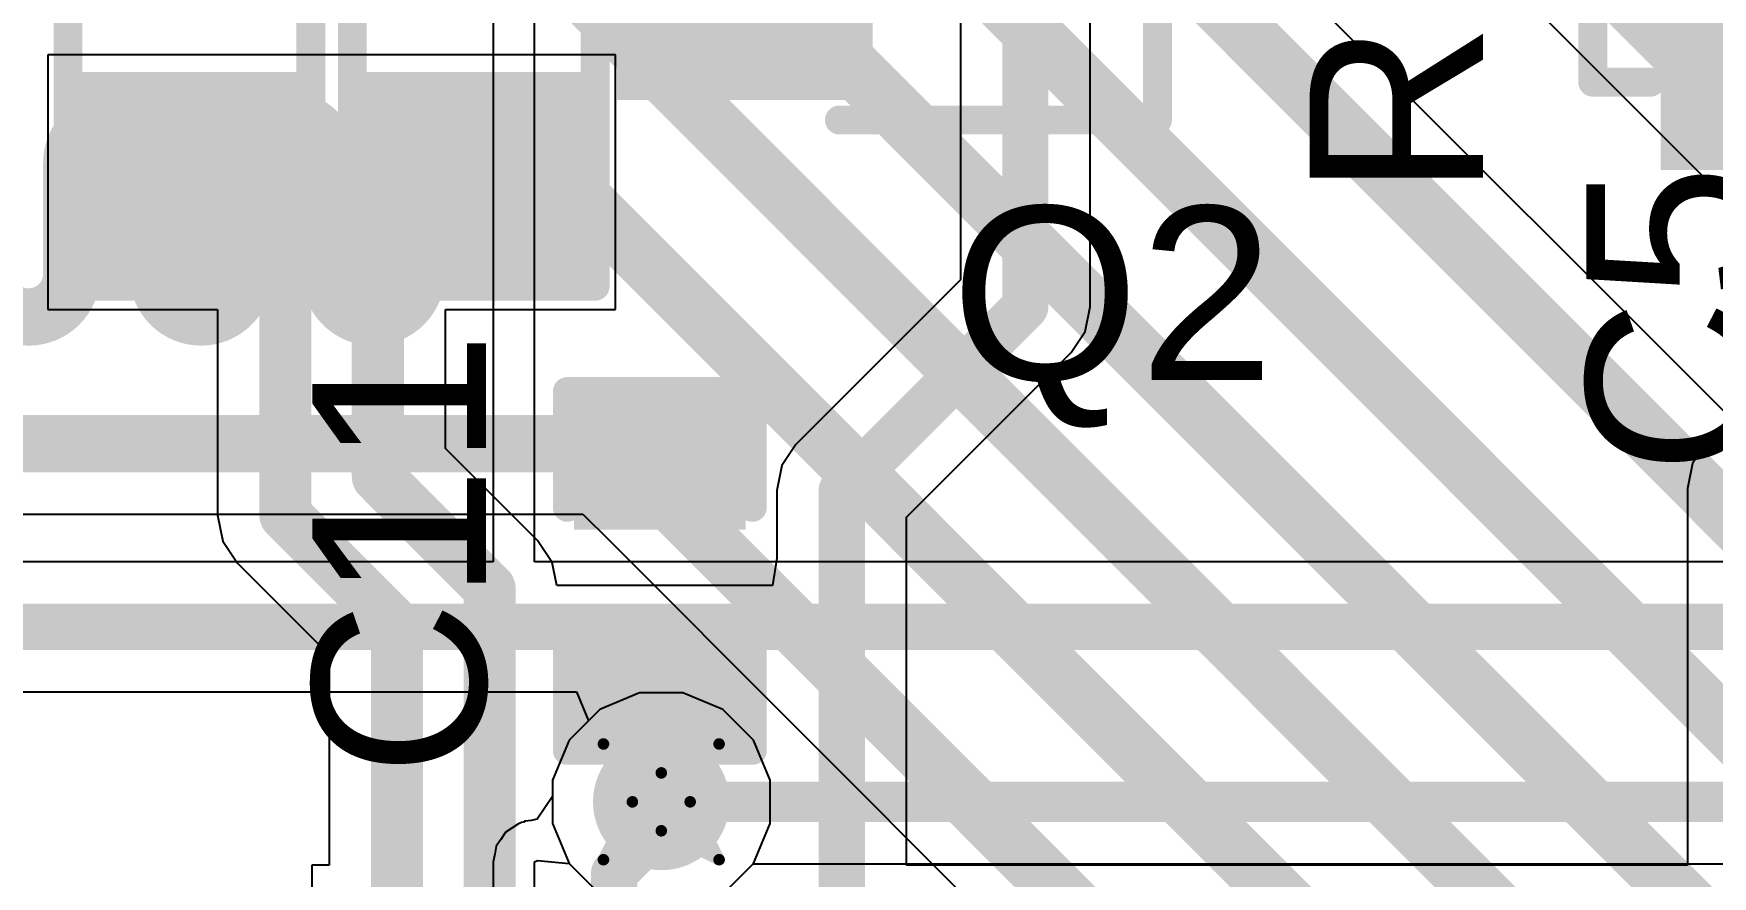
# Model space of a CAD drawing. Header units: inches. Extents: x -3 to 488, y -11 to 93.
# Drawn here: x 92.49 to 99.86, y 29.81 to 33.51 of the extents above; entities that cross this region are included whole.
import ezdxf

# ---------------------------------------------------------------- set-up
doc = ezdxf.new("R2010")
doc.units = ezdxf.units.IN
for name, color, linetype in [('Bottom Layer', 5, 'Continuous'), ('Drill Drawing', 1, 'Continuous'), ('Layer 1', 16, 'Continuous'), ('Layer 2', 76, 'Continuous'), ('Top Layer', 1, 'Continuous'), ('Top Overlay', 2, 'Continuous'), ('Top Paste', 8, 'Continuous'), ('Top Solder', 216, 'Continuous'), ('Via Holes', 16, 'Continuous')]:
    doc.layers.add(name, color=color, linetype=linetype)
doc.styles.add('Arial', font='', dxfattribs={"height": 0.2})
doc.styles.get('Arial').set_extended_font_data('Arial')

msp = doc.modelspace()

# ---------------------------------------------------------------- hatches: boundary and pattern name
at = {"layer": 'Bottom Layer'}
h = msp.add_hatch(color=5, dxfattribs=at)
edge = h.paths.add_edge_path()
edge.add_arc((95.2447, 30.1348), 0.3, 0, 360)
at = {"layer": 'Layer 1'}
h = msp.add_hatch(color=16, dxfattribs=at)
edge = h.paths.add_edge_path()
edge.add_arc((95.2447, 30.1348), 0.3, 0, 360)
at = {"layer": 'Layer 2'}
h = msp.add_hatch(color=76, dxfattribs=at)
edge = h.paths.add_edge_path()
edge.add_arc((95.2447, 30.1348), 0.3, 0, 360)
at = {"layer": 'Top Layer'}
for points in [[(100.8663, 34.4293), (100.8663, 33.0093), (99.7363, 33.0093), (99.7363, 34.4293)], [(96.0713, 34.1369), (96.0713, 33.3169), (95.1513, 33.3169), (95.1513, 34.1369)], [(92.7277, 33.2361), (93.6167, 33.2361), (93.6167, 32.4741), (92.7277, 32.4741)], [(93.9764, 33.2361), (94.8654, 33.2361), (94.8654, 32.4741), (93.9764, 32.4741)], [(94.9208, 31.8467), (95.5558, 31.8467), (95.5558, 31.3895), (94.9208, 31.3895)], [(94.9208, 30.9069), (95.5558, 30.9069), (95.5558, 30.4497), (94.9208, 30.4497)]]:
    msp.add_hatch(color=1, dxfattribs=at).paths.add_polyline_path(points)
h = msp.add_hatch(color=1, dxfattribs=at)
edge = h.paths.add_edge_path()
edge.add_arc((95.2447, 30.1348), 0.3, 0, 360)
at = {"layer": 'Top Paste'}
for points in [[(100.8663, 34.4293), (100.8663, 33.0093), (99.7363, 33.0093), (99.7363, 34.4293)], [(96.0713, 34.1369), (96.0713, 33.3169), (95.1513, 33.3169), (95.1513, 34.1369)], [(92.7277, 33.2361), (93.6167, 33.2361), (93.6167, 32.4741), (92.7277, 32.4741)], [(93.9764, 33.2361), (94.8654, 33.2361), (94.8654, 32.4741), (93.9764, 32.4741)], [(94.9208, 31.8467), (95.5558, 31.8467), (95.5558, 31.3895), (94.9208, 31.3895)], [(94.9208, 30.9069), (95.5558, 30.9069), (95.5558, 30.4497), (94.9208, 30.4497)]]:
    msp.add_hatch(color=8, dxfattribs=at).paths.add_polyline_path(points)
at = {"layer": 'Top Solder'}
for points in [[(100.9679, 34.5309), (100.9679, 32.9077), (99.6347, 32.9077), (99.6347, 34.5309)], [(96.1729, 34.2385), (96.1729, 33.2153), (95.0497, 33.2153), (95.0497, 34.2385)], [(92.6261, 33.3377), (93.7183, 33.3377), (93.7183, 32.3725), (92.6261, 32.3725)], [(93.8748, 33.3377), (94.967, 33.3377), (94.967, 32.3725), (93.8748, 32.3725)], [(94.8608, 31.9067), (95.6158, 31.9067), (95.6158, 31.3295), (94.8608, 31.3295)], [(94.8608, 30.9669), (95.6158, 30.9669), (95.6158, 30.3897), (94.8608, 30.3897)]]:
    msp.add_hatch(color=216, dxfattribs=at).paths.add_polyline_path(points)
at = {"layer": 'Via Holes'}
h = msp.add_hatch(color=7, dxfattribs=at)
edge = h.paths.add_edge_path()
edge.add_arc((95.2447, 30.1348), 0.15, 0, 360)

# ---------------------------------------------------------------- linework, layer by layer
at = {"layer": 'Bottom Layer'}
for p, q in [((95.1497, 30.6126), (94.9741, 30.5399)), ((95.3398, 30.6126), (95.1497, 30.6126)), ((95.5154, 30.5399), (95.3398, 30.6126)), ((94.9741, 30.5399), (94.8397, 30.4055)), ((95.6498, 30.4055), (95.5154, 30.5399)), ((94.8397, 30.4055), (94.7669, 30.2299)), ((95.7225, 30.2299), (95.6498, 30.4055)), ((94.7669, 30.2299), (94.7669, 30.0398)), ((95.7225, 30.0398), (95.7225, 30.2299)), ((94.7669, 30.0398), (94.8397, 29.8642)), ((95.6498, 29.8642), (95.7225, 30.0398)), ((94.8397, 29.8642), (94.9741, 29.7298)), ((95.5154, 29.7298), (95.6498, 29.8642))]:
    msp.add_line(p, q, dxfattribs=at)
at = {"layer": 'Drill Drawing', "const_width": 0.0508}
for points in [[(94.9907, 30.3888), (95.2447, 30.2618)], [(94.9907, 30.3888), (95.1177, 30.1348)], [(95.2447, 30.2618), (95.4987, 30.3888)], [(95.3717, 30.1348), (95.4987, 30.3888)], [(94.9907, 29.8808), (95.1177, 30.1348)], [(95.3717, 30.1348), (95.4987, 29.8808)], [(94.9907, 29.8808), (95.2447, 30.0078)], [(95.2447, 30.0078), (95.4987, 29.8808)]]:
    msp.add_lwpolyline(points, dxfattribs=at)
at = {"layer": 'Drill Drawing', "const_width": 0.0254}
for points in [[(94.978, 30.3888, 1), (95.0034, 30.3888, 1)], [(94.978, 30.3888, 1), (95.0034, 30.3888, 1)], [(95.486, 30.3888, 1), (95.5114, 30.3888, 1)], [(95.486, 30.3888, 1), (95.5114, 30.3888, 1)], [(95.232, 30.2618, 1), (95.2574, 30.2618, 1)], [(95.232, 30.2618, 1), (95.2574, 30.2618, 1)], [(95.105, 30.1348, 1), (95.1304, 30.1348, 1)], [(95.105, 30.1348, 1), (95.1304, 30.1348, 1)], [(95.359, 30.1348, 1), (95.3844, 30.1348, 1)], [(95.359, 30.1348, 1), (95.3844, 30.1348, 1)], [(95.232, 30.0078, 1), (95.2574, 30.0078, 1)], [(95.232, 30.0078, 1), (95.2574, 30.0078, 1)], [(94.978, 29.8808, 1), (95.0034, 29.8808, 1)], [(94.978, 29.8808, 1), (95.0034, 29.8808, 1)], [(95.486, 29.8808, 1), (95.5114, 29.8808, 1)], [(95.486, 29.8808, 1), (95.5114, 29.8808, 1)]]:
    msp.add_lwpolyline(points, format="xyb", close=True, dxfattribs=at)
at = {"layer": 'Layer 1'}
for p, q in [((95.7624, 36.9382), (101.3656, 31.3351)), ((102.8237, 28.9371), (94.9836, 36.7772)), ((92.0481, 31.3975), (94.9004, 31.3975)), ((94.9004, 31.3975), (95.0152, 31.2828)), ((95.0152, 31.2828), (97.9911, 28.3068)), ((95.1497, 30.6126), (94.9741, 30.5399)), ((95.3398, 30.6126), (95.1497, 30.6126)), ((95.5154, 30.5399), (95.3398, 30.6126)), ((94.9741, 30.5399), (94.8397, 30.4055)), ((95.6498, 30.4055), (95.5154, 30.5399)), ((94.8397, 30.4055), (94.7669, 30.2299)), ((95.7225, 30.2299), (95.6498, 30.4055)), ((94.7669, 30.2299), (94.7669, 30.0398)), ((95.7225, 30.0398), (95.7225, 30.2299)), ((94.7669, 30.0398), (94.8397, 29.8642)), ((95.6498, 29.8642), (95.7225, 30.0398)), ((94.8397, 29.8642), (94.9741, 29.7298)), ((95.5154, 29.7298), (95.6498, 29.8642))]:
    msp.add_line(p, q, dxfattribs=at)
for points, const_width in [([(95.6875, 37.416), (101.5712, 31.5324)], 0.2032), ([(94.7648, 36.5584), (102.6049, 28.7183)], 0.2515), ([(94.5882, 35.7964), (101.744, 28.6406)], 0.2515), ([(94.6072, 34.8363), (100.8832, 28.5604)], 0.2515), ([(94.6819, 33.8981), (100.0223, 28.5577)], 0.2515), ([(92.6553, 32.4522), (92.6553, 32.9401)], 0.2515), ([(93.0338, 32.4522), (93.0338, 32.9401)], 0.2515), ([(93.4122, 32.4522), (93.4122, 32.9401)], 0.2515), ([(93.7907, 32.4522), (93.7907, 32.9401)], 0.2515), ([(94.4206, 32.8754), (94.8066, 32.8754)], 0.2515), ([(94.8066, 32.8754), (95.4952, 32.1868)], 0.2515), ([(94.1691, 32.4522), (94.1691, 32.6239)], 0.2515), ([(95.4952, 32.1868), (99.1614, 28.5206)], 0.2515), ([(90.8643, 31.707), (95.0286, 31.707)], 0.2515), ([(95.0286, 31.707), (95.234, 31.5016)], 0.2515), ([(95.234, 31.5016), (98.3006, 28.435)], 0.2515)]:
    msp.add_lwpolyline(points, dxfattribs=dict(at, const_width=const_width))
at = {"layer": 'Layer 1', "const_width": 0.2515}
for points in [[(92.6553, 32.9401, -1), (93.0338, 32.9401)], [(93.4122, 32.9401, -1), (93.7907, 32.9401)], [(94.1691, 32.6239, -0.414214), (94.4206, 32.8754)], [(92.6553, 32.4522, -1), (92.2768, 32.4522)], [(93.4122, 32.4522, -1), (93.0338, 32.4522)], [(94.1691, 32.4522, -1), (93.7907, 32.4522)]]:
    msp.add_lwpolyline(points, format="xyb", dxfattribs=at)
at = {"layer": 'Layer 1', "const_width": 0.1257}
for points in [[(92.5924, 32.9401, 1), (92.7182, 32.9401, 1)], [(92.5924, 32.9401, 1), (92.7182, 32.9401, 1)], [(92.9709, 32.9401, 1), (93.0966, 32.9401, 1)], [(92.9709, 32.9401, 1), (93.0966, 32.9401, 1)], [(93.3494, 32.9401, 1), (93.4751, 32.9401, 1)], [(93.3494, 32.9401, 1), (93.4751, 32.9401, 1)], [(93.7278, 32.9401, 1), (93.8535, 32.9401, 1)], [(93.7278, 32.9401, 1), (93.8535, 32.9401, 1)], [(94.3577, 32.8754, 1), (94.4835, 32.8754, 1)], [(94.3577, 32.8754, 1), (94.4835, 32.8754, 1)], [(94.7438, 32.8754, 1), (94.8695, 32.8754, 1)], [(94.7438, 32.8754, 1), (94.8695, 32.8754, 1)], [(94.1063, 32.6239, 1), (94.232, 32.6239, 1)], [(94.1063, 32.6239, 1), (94.232, 32.6239, 1)], [(92.5924, 32.4522, 1), (92.7182, 32.4522, 1)], [(92.5924, 32.4522, 1), (92.7182, 32.4522, 1)], [(92.9709, 32.4522, 1), (93.0966, 32.4522, 1)], [(92.9709, 32.4522, 1), (93.0966, 32.4522, 1)], [(93.3494, 32.4522, 1), (93.4751, 32.4522, 1)], [(93.3494, 32.4522, 1), (93.4751, 32.4522, 1)], [(93.7278, 32.4522, 1), (93.8535, 32.4522, 1)], [(93.7278, 32.4522, 1), (93.8535, 32.4522, 1)], [(94.1063, 32.4522, 1), (94.232, 32.4522, 1)], [(94.1063, 32.4522, 1), (94.232, 32.4522, 1)], [(95.4323, 32.1868, 1), (95.5581, 32.1868, 1)], [(95.4323, 32.1868, 1), (95.5581, 32.1868, 1)], [(94.9657, 31.707, 1), (95.0915, 31.707, 1)], [(94.9657, 31.707, 1), (95.0915, 31.707, 1)], [(95.1711, 31.5016, 1), (95.2969, 31.5016, 1)], [(95.1711, 31.5016, 1), (95.2969, 31.5016, 1)]]:
    msp.add_lwpolyline(points, format="xyb", close=True, dxfattribs=at)
at = {"layer": 'Layer 2'}
for p, q in [((94.6875, 31.1876), (94.6875, 35.7964)), ((94.5062, 35.6151), (94.5062, 31.1876)), ((94.5062, 31.1876), (92.0783, 31.1876)), ((102.3389, 31.1876), (94.6875, 31.1876)), ((92.0783, 30.6179), (94.8725, 30.6179)), ((94.8725, 30.6179), (94.9251, 30.4909)), ((94.9251, 30.4909), (94.8397, 30.4055)), ((94.8397, 30.4055), (94.7669, 30.2299)), ((94.7669, 30.2299), (94.7669, 30.1587)), ((94.7669, 30.1587), (94.6998, 30.0583)), ((94.5882, 30.0189), (94.5593, 29.9996)), ((94.6171, 30.0384), (94.5882, 30.0189)), ((94.6305, 30.0441), (94.6171, 30.0384)), ((94.6394, 30.0459), (94.6305, 30.0441)), ((94.6473, 30.0502), (94.6394, 30.0459)), ((94.6738, 30.053), (94.6473, 30.0502)), ((94.6998, 30.0583), (94.6738, 30.053)), ((94.5196, 29.9397), (94.513, 29.9055)), ((94.5199, 29.9402), (94.5196, 29.9397)), ((94.52, 29.9408), (94.5199, 29.9402)), ((94.5394, 29.9697), (94.52, 29.9408)), ((94.5585, 29.9988), (94.5394, 29.9697)), ((94.559, 29.9991), (94.5585, 29.9988)), ((94.5593, 29.9996), (94.559, 29.9991)), ((94.513, 29.9055), (94.5062, 29.8714)), ((94.5062, 29.8714), (94.5062, 27.6142)), ((94.6875, 29.8714), (94.7009, 29.877)), ((94.6875, 27.2792), (94.6875, 29.8714)), ((94.7009, 29.877), (94.8397, 29.8642)), ((94.8397, 29.8642), (94.9741, 29.7298)), ((95.5154, 29.7298), (95.6485, 29.8629)), ((95.6485, 29.8629), (106.1705, 29.8629))]:
    msp.add_line(p, q, dxfattribs=at)
for points, const_width in [([(91.6875, 30.9027), (102.4569, 30.9027)], 0.2032), ([(95.2447, 30.1348), (106.1705, 30.1348)], 0.1778)]:
    msp.add_lwpolyline(points, dxfattribs=dict(at, const_width=const_width))
at = {"layer": 'Layer 2', "const_width": 0.0889}
msp.add_lwpolyline([(95.2003, 30.1348, 1), (95.2892, 30.1348, 1)], format="xyb", close=True, dxfattribs=at)
at = {"layer": 'Top Layer'}
for p, q in [((96.5589, 35.2167), (96.5589, 32.4262)), ((97.1287, 32.3082), (97.1287, 34.0023)), ((93.7945, 33.4139), (92.5499, 33.4139)), ((92.5499, 33.4139), (92.5499, 32.2963)), ((93.7986, 33.414), (93.7945, 33.414)), ((93.7945, 33.414), (93.7945, 33.4139)), ((93.7986, 33.4139), (93.7986, 33.414)), ((95.0432, 33.4139), (93.7986, 33.4139)), ((95.0432, 32.2963), (95.0432, 33.4139)), ((100.7677, 32.6438), (99.8361, 31.7121)), ((96.5589, 32.4262), (95.8361, 31.7033)), ((97.107, 32.1991), (97.1287, 32.3082)), ((92.5499, 32.2963), (93.2955, 32.2963)), ((93.2955, 32.2963), (93.2955, 31.3937)), ((94.2976, 31.6854), (94.2976, 32.2963)), ((94.2976, 32.2963), (95.0432, 32.2963)), ((97.0452, 32.1067), (97.107, 32.1991)), ((96.3224, 31.3839), (97.0452, 32.1067)), ((97.0452, 32.1067), (97.0452, 32.1067)), ((99.8361, 31.7121), (99.7743, 31.6197)), ((94.7013, 31.2817), (94.2976, 31.6854)), ((95.8361, 31.7033), (95.7743, 31.6109)), ((95.7743, 31.6109), (95.7526, 31.5019)), ((99.7743, 31.6197), (99.7526, 31.5107)), ((95.7526, 31.5019), (95.7526, 31.5018)), ((95.7526, 31.5018), (95.7526, 31.2038)), ((99.7526, 31.5107), (99.7526, 31.5107)), ((99.7526, 31.5107), (99.7526, 29.8566)), ((93.2955, 31.3937), (93.3182, 31.2797)), ((96.3224, 29.8566), (96.3224, 31.3839)), ((93.3182, 31.2797), (93.3827, 31.1831)), ((94.7659, 31.1851), (94.7013, 31.2817)), ((95.7526, 31.2038), (95.7336, 31.0847)), ((93.3827, 31.1831), (93.7865, 30.7794)), ((94.7858, 31.0847), (94.7659, 31.1851)), ((95.7336, 31.0847), (94.7858, 31.0847)), ((93.7865, 30.7794), (93.7865, 29.8566)), ((93.7865, 29.8566), (93.7097, 29.8566)), ((93.7097, 29.8566), (93.7097, 28.5249)), ((99.7526, 29.8566), (96.3224, 29.8566))]:
    msp.add_line(p, q, dxfattribs=at)
for points, const_width in [([(96.8438, 32.3082), (96.8438, 35.607)], 0.2032), ([(93.1722, 32.8551), (93.5933, 32.434)], 0.2286), ([(93.9997, 32.434), (94.4209, 32.8551)], 0.2286), ([(93.5933, 31.3937), (93.5933, 32.434)], 0.2286), ([(93.9997, 31.562), (93.9997, 32.434)], 0.2286), ([(96.0375, 31.5019), (96.8438, 32.3082)], 0.2032), ([(93.9997, 31.562), (94.4907, 31.0711)], 0.2286), ([(96.0375, 29.0788), (96.0375, 31.5019)], 0.2032), ([(93.5933, 31.3937), (94.0843, 30.9027)], 0.2286), ([(94.4907, 29.1256), (94.4907, 31.0711)], 0.2286), ([(94.0843, 29.1256), (94.0843, 30.9027)], 0.2286), ([(95.1875, 30.6783), (95.2447, 30.621)], 0.2032), ([(95.2447, 30.1348), (95.2447, 30.621)], 0.2032), ([(95.0375, 29.8207), (95.2982, 30.0814)], 0.2032), ([(95.0375, 29.0788), (95.0375, 29.8207)], 0.2032)]:
    msp.add_lwpolyline(points, dxfattribs=dict(at, const_width=const_width))
for points, const_width in [([(93.115, 32.8551, 1), (93.2293, 32.8551, 1)], 0.1143), ([(94.3637, 32.8551, 1), (94.478, 32.8551, 1)], 0.1143), ([(93.5362, 32.434, 1), (93.6505, 32.434, 1)], 0.1143), ([(93.5362, 32.434, 1), (93.6505, 32.434, 1)], 0.1143), ([(93.9426, 32.434, 1), (94.0569, 32.434, 1)], 0.1143), ([(93.9426, 32.434, 1), (94.0569, 32.434, 1)], 0.1143), ([(96.793, 32.3082, 1), (96.8946, 32.3082, 1)], 0.1016), ([(96.793, 32.3082, 1), (96.8946, 32.3082, 1)], 0.1016), ([(93.9426, 31.562, 1), (94.0569, 31.562, 1)], 0.1143), ([(93.9426, 31.562, 1), (94.0569, 31.562, 1)], 0.1143), ([(95.9867, 31.5019, 1), (96.0883, 31.5019, 1)], 0.1016), ([(95.9867, 31.5019, 1), (96.0883, 31.5019, 1)], 0.1016), ([(93.5362, 31.3937, 1), (93.6505, 31.3937, 1)], 0.1143), ([(93.5362, 31.3937, 1), (93.6505, 31.3937, 1)], 0.1143), ([(94.4336, 31.0711, 1), (94.5479, 31.0711, 1)], 0.1143), ([(94.4336, 31.0711, 1), (94.5479, 31.0711, 1)], 0.1143), ([(94.0272, 30.9027, 1), (94.1415, 30.9027, 1)], 0.1143), ([(94.0272, 30.9027, 1), (94.1415, 30.9027, 1)], 0.1143), ([(95.1367, 30.6783, 1), (95.2383, 30.6783, 1)], 0.1016), ([(95.1939, 30.621, 1), (95.2955, 30.621, 1)], 0.1016), ([(95.1939, 30.621, 1), (95.2955, 30.621, 1)], 0.1016), ([(95.1939, 30.1348, 1), (95.2955, 30.1348, 1)], 0.1016), ([(95.2474, 30.0814, 1), (95.349, 30.0814, 1)], 0.1016), ([(94.9867, 29.8207, 1), (95.0883, 29.8207, 1)], 0.1016), ([(94.9867, 29.8207, 1), (95.0883, 29.8207, 1)], 0.1016)]:
    msp.add_lwpolyline(points, format="xyb", close=True, dxfattribs=dict(at, const_width=const_width))
at = {"layer": 'Top Overlay', "const_width": 0.127}
for points in [[(99.3361, 33.2937), (99.3361, 36.5449)], [(92.6388, 32.3979), (92.6388, 34.8363)], [(93.7056, 32.3979), (93.7056, 34.8363)], [(93.8875, 32.3979), (93.8875, 34.8363)], [(94.9543, 32.3979), (94.9543, 34.8363)], [(97.4241, 33.1275), (97.4241, 34.1181)], [(99.3361, 33.2937), (99.5901, 33.2937)], [(96.0271, 33.1275), (97.4241, 33.1275)], [(92.6388, 32.3979), (93.7056, 32.3979)], [(93.8875, 32.3979), (94.9543, 32.3979)], [(94.8319, 31.9356), (95.6447, 31.9356)], [(94.8319, 31.4276), (94.8319, 31.9356)], [(95.6447, 31.4276), (95.6447, 31.9356)], [(94.8319, 30.3608), (94.8319, 30.8688)], [(95.6447, 30.3608), (95.6447, 30.8688)], [(94.8319, 30.3608), (95.6447, 30.3608)]]:
    msp.add_lwpolyline(points, dxfattribs=at)
at = {"layer": 'Top Overlay', "const_width": 0.0635}
for points in [[(99.3043, 33.2937, 1), (99.3678, 33.2937, 1)], [(99.3043, 33.2937, 1), (99.3678, 33.2937, 1)], [(99.5583, 33.2937, 1), (99.6218, 33.2937, 1)], [(95.9953, 33.1275, 1), (96.0588, 33.1275, 1)], [(97.3923, 33.1275, 1), (97.4558, 33.1275, 1)], [(97.3923, 33.1275, 1), (97.4558, 33.1275, 1)], [(92.607, 32.3979, 1), (92.6705, 32.3979, 1)], [(92.607, 32.3979, 1), (92.6705, 32.3979, 1)], [(93.6738, 32.3979, 1), (93.7373, 32.3979, 1)], [(93.6738, 32.3979, 1), (93.7373, 32.3979, 1)], [(93.8557, 32.3979, 1), (93.9192, 32.3979, 1)], [(93.8557, 32.3979, 1), (93.9192, 32.3979, 1)], [(94.9225, 32.3979, 1), (94.986, 32.3979, 1)], [(94.9225, 32.3979, 1), (94.986, 32.3979, 1)], [(94.8002, 31.9356, 1), (94.8637, 31.9356, 1)], [(94.8002, 31.9356, 1), (94.8637, 31.9356, 1)], [(95.613, 31.9356, 1), (95.6765, 31.9356, 1)], [(95.613, 31.9356, 1), (95.6765, 31.9356, 1)], [(94.8002, 31.4276, 1), (94.8637, 31.4276, 1)], [(95.613, 31.4276, 1), (95.6765, 31.4276, 1)], [(94.8002, 30.8688, 1), (94.8637, 30.8688, 1)], [(95.613, 30.8688, 1), (95.6765, 30.8688, 1)], [(94.8002, 30.3608, 1), (94.8637, 30.3608, 1)], [(94.8002, 30.3608, 1), (94.8637, 30.3608, 1)], [(95.613, 30.3608, 1), (95.6765, 30.3608, 1)], [(95.613, 30.3608, 1), (95.6765, 30.3608, 1)]]:
    msp.add_lwpolyline(points, format="xyb", close=True, dxfattribs=at)

# ---------------------------------------------------------------- texts
at = {"layer": 'Top Overlay', "style": 'Arial'}
for s, p in [('R6', (98.8543, 32.7875)), ('C5', (100.0695, 31.5723)), ('C11', (94.4741, 30.2467))]:
    msp.add_text(s, height=0.762, rotation=90, dxfattribs=at).set_placement(p)
msp.add_text('Q2', height=0.762, dxfattribs=at).set_placement((96.5166, 31.9865))

doc.saveas('drawing.dxf')
